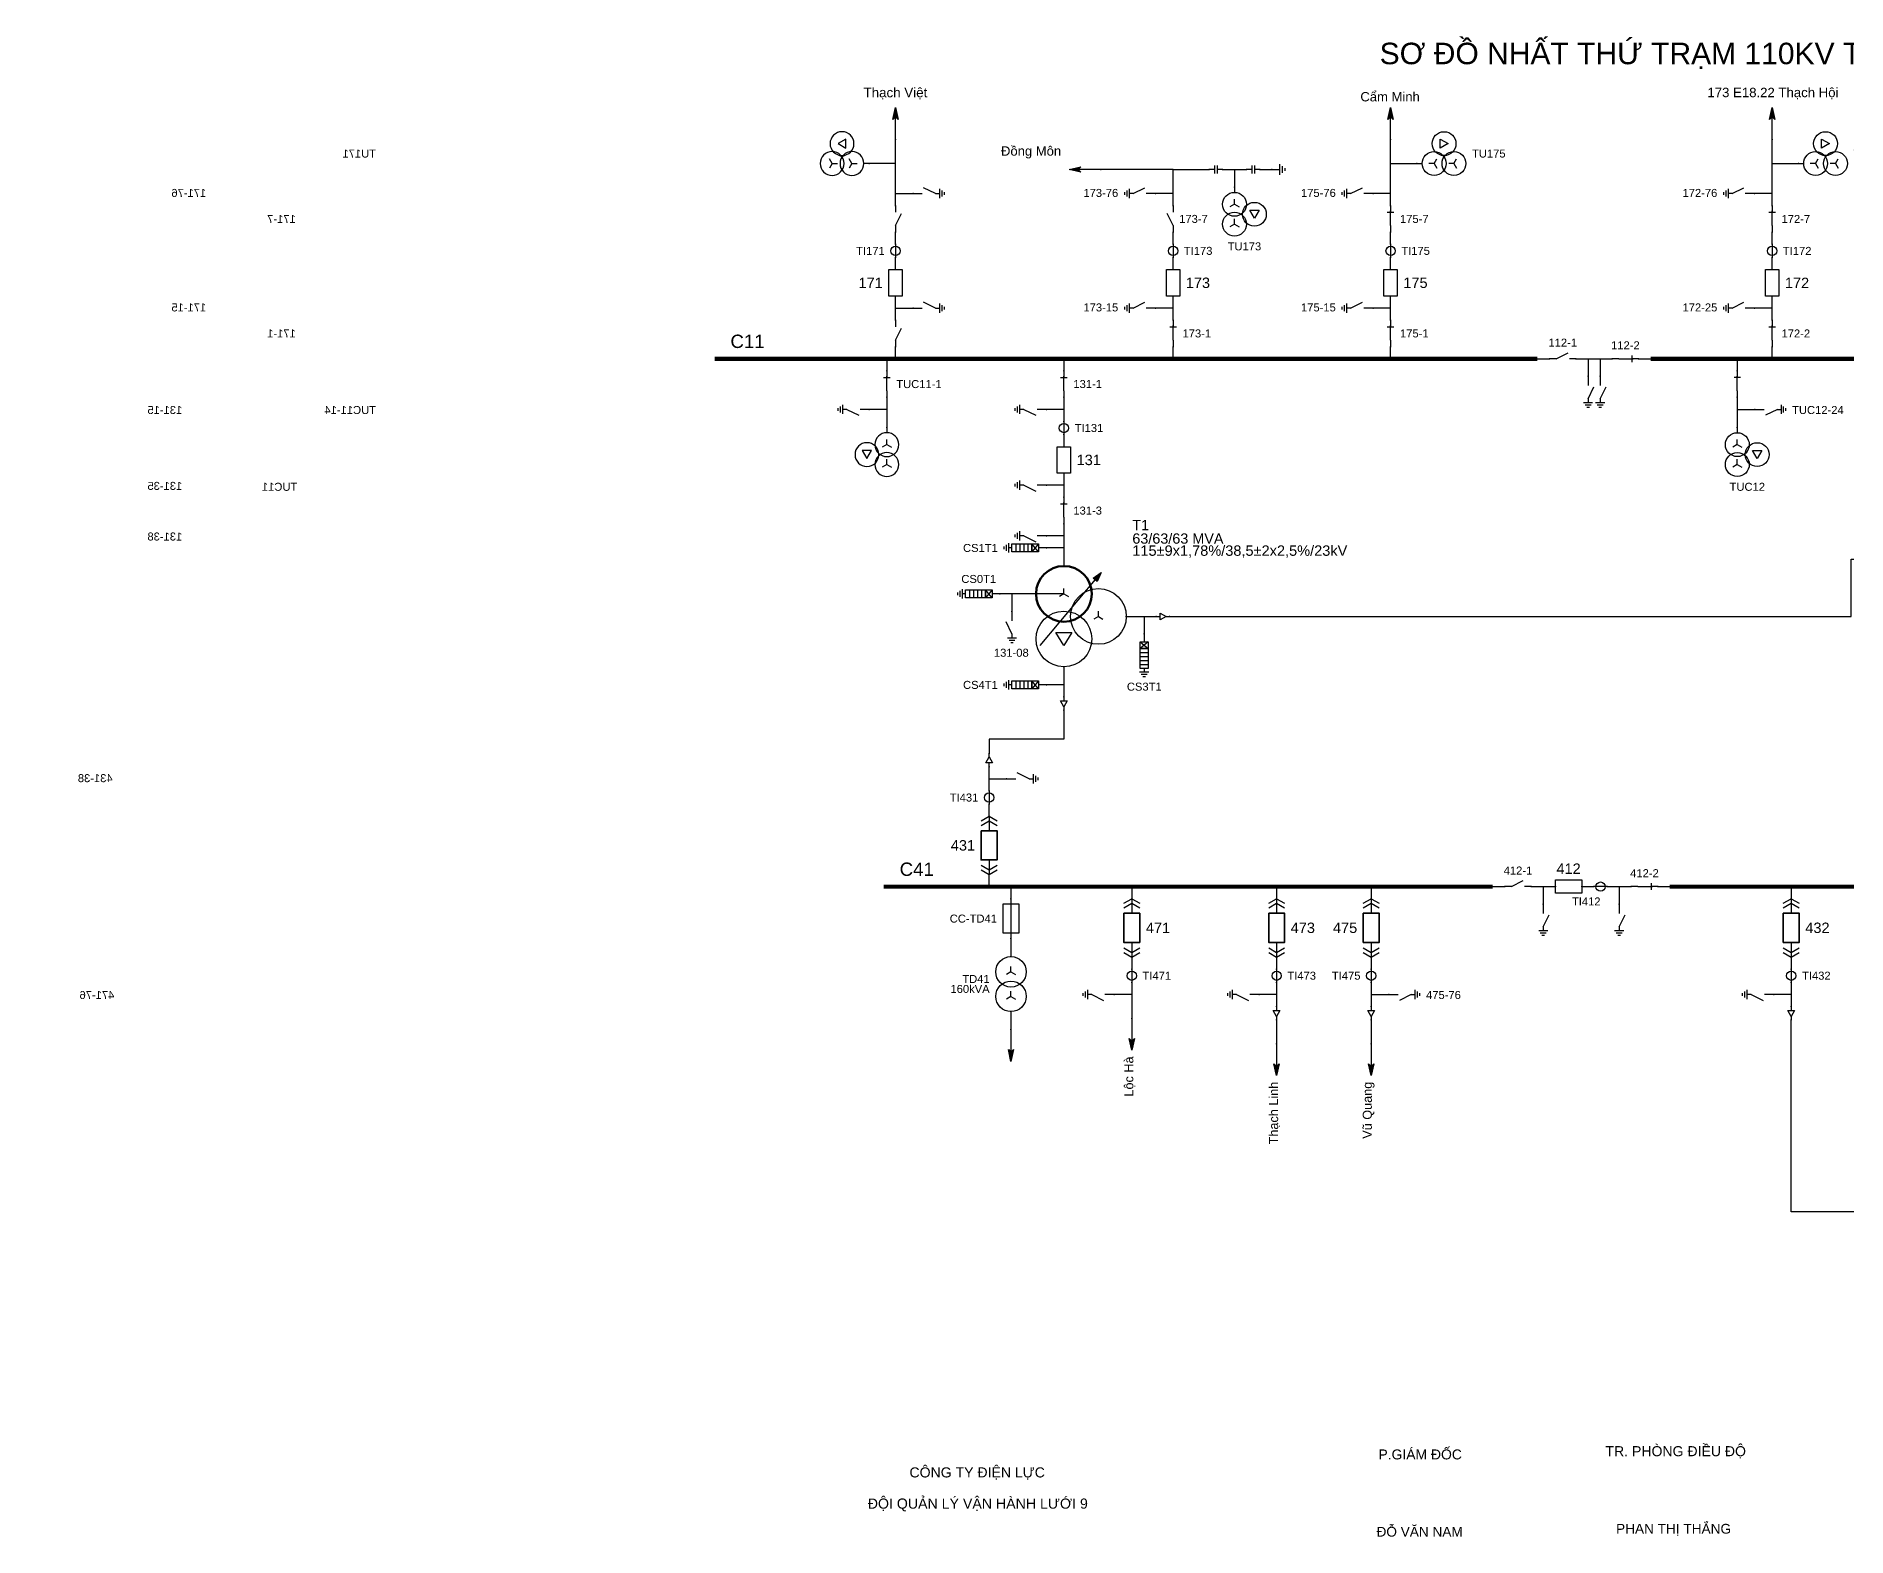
# Model space of a CAD drawing. Header units: millimetres. Extents: x -384 to 411, y 7 to 290.
# Drawn here: x -102.2 to 239.2, y 7.2 to 290 of the extents above; entities that cross this region are included whole.
import ezdxf

# ---------------------------------------------------------------- set-up
doc = ezdxf.new("R2010")
doc.units = ezdxf.units.MM
for name, color, linetype, lineweight in [('BUSBAR_110KV', 1, 'Continuous', 50), ('BUSBAR_22KV', 5, 'Continuous', 50), ('GROUND', 3, 'Continuous', 25), ('HV_110KV', 1, 'Continuous', 25), ('MV_22KV', 5, 'Continuous', 25), ('MV_35KV', 30, 'Continuous', 25), ('SLD_OTHER', 7, 'Continuous', 25)]:
    doc.layers.add(name, color=color, linetype=linetype, lineweight=lineweight)
doc.layers.add('SYM_PORTS', color=8, linetype='Continuous', plot=False)
doc.layers.add('TEXT', color=7, linetype='Continuous')
doc.styles.add('SLD_TEXT', font='arial.ttf')

# ---------------------------------------------------------------- blocks, each defined once
blk = doc.blocks.new('SYM_DISCONNECTOR_OPEN')
at = {"lineweight": 25}
for points in [[(0, -1.25), (-1.125, 1)], [(0, 2.5), (0, 1.25)], [(0, -1.25), (0, -2.5)]]:
    blk.add_lwpolyline(points, dxfattribs=at)
at = {"layer": 'SYM_PORTS'}
for p in [(0, 2.5), (0, -2.5)]:
    blk.add_point(p, dxfattribs=at)
blk.add_attdef('DEVICE_CODE', (1, -0.5), '', height=2)
blk = doc.blocks.new('SYM_EARTHING_SWITCH_OPEN')
at = {"lineweight": 25}
for points in [[(0, -1.25), (-1.125, 1)], [(0, 3), (0, 1.25)], [(-0.875, -2), (0.875, -2)], [(-0.5625, -2.4375), (0.5625, -2.4375)], [(-0.25, -2.875), (0.25, -2.875)], [(0, -1.25), (0, -2)]]:
    blk.add_lwpolyline(points, dxfattribs=at)
at = {"layer": 'SYM_PORTS'}
blk.add_point((0, 3), dxfattribs=at)
blk.add_attdef('DEVICE_CODE', (1.875, 0), '', height=2)
blk = doc.blocks.new('SYM_CIRCUIT_BREAKER')
at = {"lineweight": 25}
blk.add_lwpolyline([(-1.25, 2.5), (1.25, 2.5), (1.25, -2.5), (-1.25, -2.5)], close=True, dxfattribs=at)
at = {"layer": 'SYM_PORTS'}
for p in [(0, 2.5), (0, -2.5)]:
    blk.add_point(p, dxfattribs=at)
blk.add_attdef('DEVICE_CODE', (2.25, -0.5), '', height=2)
at = {"flags": 1}
blk.add_attdef('RATING', (2.25, -3.5), '', height=2, dxfattribs=at)
blk = doc.blocks.new('SYM_CURRENT_TRANSFORMER')
at = {"lineweight": 25}
blk.add_lwpolyline([(0, 1.25), (0, -1.25)], dxfattribs=at)
blk.add_circle((0, 0), 0.875, dxfattribs=at)
at = {"layer": 'SYM_PORTS'}
for p in [(0, 1.25), (0, -1.25)]:
    blk.add_point(p, dxfattribs=at)
blk.add_attdef('DEVICE_CODE', (1.875, -1.75), '', height=2)
at = {"flags": 1}
blk.add_attdef('RATIO', (1.875, -4.75), '', height=2, dxfattribs=at)
blk = doc.blocks.new('SYM_VOLTAGE_TRANSFORMER')
at = {"lineweight": 25}
for points in [[(0, 4.625), (0, 3.625)], [(0, 1.375), (-0.8625, 0.875)], [(0, 1.375), (0, 2.375)], [(0, 1.375), (0.8625, 0.875)], [(0, -2.375), (-0.8625, -2.875)], [(0, -2.375), (0, -1.375)], [(0, -2.375), (0.8625, -2.875)]]:
    blk.add_lwpolyline(points, dxfattribs=at)
blk.add_lwpolyline([(2.875, 0.25), (4.625, 0.25), (3.75, -1.25)], close=True, dxfattribs=at)
for centre in [(0, 1.375), (3.75, -0.5), (0, -2.375)]:
    blk.add_circle(centre, 2.25, dxfattribs=at)
at = {"layer": 'SYM_PORTS'}
blk.add_point((0, 4.625), dxfattribs=at)
blk.add_attdef('DEVICE_CODE', (7, 1.625), '', height=2)
at = {"flags": 1}
blk.add_attdef('RATIO', (7, -1.375), '', height=2, dxfattribs=at)
blk = doc.blocks.new('SYM_LINE_FEEDER_ARROW')
blk.add_hatch(color=7).paths.add_polyline_path([(0, -3), (-0.5, -0.75), (0, -1.25), (0.5, -0.75)])
at = {"lineweight": 25}
blk.add_lwpolyline([(0, 3), (0, -1.25)], dxfattribs=at)
blk.add_lwpolyline([(0, -3), (-0.5, -0.75), (0, -1.25), (0.5, -0.75)], close=True, dxfattribs=at)
at = {"layer": 'SYM_PORTS'}
blk.add_point((0, 3), dxfattribs=at)
blk.add_attdef('LINE_NAME', (1.5, 0), '', height=2)
blk = doc.blocks.new('SYM_DISCONNECTOR_CLOSED')
at = {"lineweight": 25}
for points in [[(-0.625, 1.25), (0.625, 1.25)], [(0, 2.5), (0, 1.25)], [(0, -1.25), (0, 1.5)], [(0, -1.25), (0, -2.5)]]:
    blk.add_lwpolyline(points, dxfattribs=at)
at = {"layer": 'SYM_PORTS'}
for p in [(0, 2.5), (0, -2.5)]:
    blk.add_point(p, dxfattribs=at)
blk.add_attdef('DEVICE_CODE', (1.625, -0.5), '', height=2)
blk = doc.blocks.new('SYM_COUPLING_CAPACITOR')
at = {"lineweight": 25}
for points in [[(-0.75, 0.25), (0.75, 0.25)], [(0, 1.25), (0, 0.25)], [(-0.75, -0.25), (0.75, -0.25)], [(0, -0.25), (0, -1.25)]]:
    blk.add_lwpolyline(points, dxfattribs=at)
at = {"layer": 'SYM_PORTS'}
for p in [(0, 1.25), (0, -1.25)]:
    blk.add_point(p, dxfattribs=at)
blk.add_attdef('DEVICE_CODE', (1.75, -1.75), '', height=2)
blk = doc.blocks.new('SYM_GROUND_SYMBOL')
at = {"lineweight": 25}
for points in [[(0, 1.25), (0, -0.25)], [(-1, -0.25), (1, -0.25)], [(-0.625, -0.75), (0.625, -0.75)], [(-0.25, -1.25), (0.25, -1.25)]]:
    blk.add_lwpolyline(points, dxfattribs=at)
at = {"layer": 'SYM_PORTS'}
blk.add_point((0, 1.25), dxfattribs=at)
blk = doc.blocks.new('SYM_SURGE_ARRESTER')
at = {"lineweight": 25}
for points in [[(0, 4), (0, 2.5)], [(-0.75, 2.5), (0.75, 1.25)], [(0.75, 2.5), (-0.75, 1.25)], [(-0.75, 0.5), (0.75, 0.5)], [(-0.875, -3.125), (0.875, -3.125)], [(-0.75, -0.25), (0.75, -0.25)], [(-0.75, -1), (0.75, -1)], [(-0.75, -1.75), (0.75, -1.75)], [(0, -2.5), (0, -3.125)], [(-0.5625, -3.5625), (0.5625, -3.5625)], [(-0.25, -4), (0.25, -4)]]:
    blk.add_lwpolyline(points, dxfattribs=at)
for points in [[(-0.75, 2.5), (0.75, 2.5), (0.75, 1.25), (-0.75, 1.25)], [(-0.75, 1.25), (0.75, 1.25), (0.75, -2.5), (-0.75, -2.5)]]:
    blk.add_lwpolyline(points, close=True, dxfattribs=at)
at = {"layer": 'SYM_PORTS'}
blk.add_point((0, 4), dxfattribs=at)
blk.add_attdef('DEVICE_CODE', (1.875, 1), '', height=2)
blk = doc.blocks.new('SYM_TRANSFORMER_3W')
blk.add_hatch(color=7).paths.add_polyline_path([(3.75, 8.25), (3.0125, 6.575), (2.2375, 7.225)])
at = {"lineweight": 25}
for points in [[(-7.75, -5.5), (3.0125, 7.35)], [(-3.25, 4.25), (-8.5, 4.25)], [(-3.25, 4.25), (-4.1125, 3.75)], [(-3.25, 4.25), (-3.25, 5.25)], [(-3.25, 4.25), (-2.3875, 3.75)], [(3.25, 0), (2.3875, -0.5)], [(3.25, 0), (3.25, 1)], [(3.25, 0), (4.1125, -0.5)]]:
    blk.add_lwpolyline(points, dxfattribs=at)
for points in [[(3.75, 8.25), (3.0125, 6.575), (2.2375, 7.225)], [(-4.75, -3), (-1.75, -3), (-3.25, -5.5)]]:
    blk.add_lwpolyline(points, close=True, dxfattribs=at)
at = {"lineweight": 50}
blk.add_circle((-3.25, 4.25), 5.25, dxfattribs=at)
at = {"lineweight": 25}
for centre in [(3.25, 0), (-3.25, -4.25)]:
    blk.add_circle(centre, 5.25, dxfattribs=at)
at = {"layer": 'SYM_PORTS'}
for p in [(-3.25, 9.5), (-8.5, 4.25), (8.5, 0), (-3.25, -9.5)]:
    blk.add_point(p, dxfattribs=at)
blk.add_attdef('DEVICE_CODE', (9.5, 6.5), '', height=2)
at = {"flags": 1}
for tag, p in [('POWER', (9.5, 3.5)), ('VOLTAGE_RATIO', (9.5, 0.5))]:
    blk.add_attdef(tag, p, '', height=2, dxfattribs=at)
blk = doc.blocks.new('SYM_CABLE_TERMINATION')
at = {"lineweight": 25}
blk.add_lwpolyline([(-0.625, 0.5), (0.625, 0.5), (0, -0.625)], close=True, dxfattribs=at)
for points in [[(0, 1.25), (0, 0.5)], [(0, -0.625), (0, -1.25)]]:
    blk.add_lwpolyline(points, dxfattribs=at)
at = {"layer": 'SYM_PORTS'}
for p in [(0, 1.25), (0, -1.25)]:
    blk.add_point(p, dxfattribs=at)
blk = doc.blocks.new('SYM_FUSE_DISCONNECTOR')
at = {"lineweight": 25}
blk.add_lwpolyline([(0, 3.75), (0, -3.75)], dxfattribs=at)
blk.add_lwpolyline([(-1.5, 2.75), (1.5, 2.75), (1.5, -2.75), (-1.5, -2.75)], close=True, dxfattribs=at)
at = {"layer": 'SYM_PORTS'}
for p in [(0, 3.75), (0, -3.75)]:
    blk.add_point(p, dxfattribs=at)
blk.add_attdef('DEVICE_CODE', (2.5, 0.75), '', height=2)
at = {"flags": 1}
blk.add_attdef('RATING', (2.5, -2.25), '', height=2, dxfattribs=at)
blk = doc.blocks.new('SYM_TRANSFORMER_2W')
at = {"lineweight": 25}
for points in [[(0, 2.3125), (-0.8625, 1.8125)], [(0, 2.3125), (0, 3.3125)], [(0, 2.3125), (0.8625, 1.8125)], [(0, -2.3125), (-0.8625, -2.8125)], [(0, -2.3125), (0, -1.3125)], [(0, -2.3125), (0.8625, -2.8125)]]:
    blk.add_lwpolyline(points, dxfattribs=at)
for centre in [(0, 2.3125), (0, -2.3125)]:
    blk.add_circle(centre, 2.875, dxfattribs=at)
at = {"layer": 'SYM_PORTS'}
for p in [(0, 5.1875), (0, -5.1875)]:
    blk.add_point(p, dxfattribs=at)
blk.add_attdef('DEVICE_CODE', (3.875, 2.1875), '', height=2)
at = {"flags": 1}
for tag, p in [('POWER', (3.875, -0.8125)), ('VOLTAGE_RATIO', (3.875, -3.8125))]:
    blk.add_attdef(tag, p, '', height=2, dxfattribs=at)
blk = doc.blocks.new('SYM_DRAWOUT_BREAKER')
at = {"lineweight": 25}
for points in [[(-1.5, 4.625), (0, 5.5), (1.5, 4.625)], [(-1.5, 3.75), (0, 4.625), (1.5, 3.75)], [(0, 5.5), (0, 2.75)], [(0, -2.75), (0, -5.5)], [(-1.5, -3.75), (0, -4.625), (1.5, -3.75)], [(-1.5, -4.625), (0, -5.5), (1.5, -4.625)]]:
    blk.add_lwpolyline(points, dxfattribs=at)
at = {"lineweight": 35}
blk.add_lwpolyline([(-1.5, 2.75), (1.5, 2.75), (1.5, -2.75), (-1.5, -2.75)], close=True, dxfattribs=at)
at = {"layer": 'SYM_PORTS'}
for p in [(0, 5.5), (0, -5.5)]:
    blk.add_point(p, dxfattribs=at)
blk.add_attdef('DEVICE_CODE', (2.5, 2.5), '', height=2)
at = {"flags": 1}
blk.add_attdef('RATING', (2.5, -0.5), '', height=2, dxfattribs=at)

msp = doc.modelspace()

# ---------------------------------------------------------------- linework, layer by layer
at = {"layer": 'BUSBAR_110KV', "const_width": 0.792}
for points in [[(25.69, 229.25), (180.85, 229.25)], [(202.2, 229.25), (351.75, 229.25)]]:
    msp.add_lwpolyline(points, dxfattribs=at)
at = {"layer": 'BUSBAR_22KV', "const_width": 0.792}
for points in [[(57.59, 129.75), (172.42, 129.75)], [(205.81, 129.75), (306.2, 129.75)]]:
    msp.add_lwpolyline(points, dxfattribs=at)
at = {"layer": 'GROUND'}
msp.add_lwpolyline([(128.5, 264.91), (130.77, 264.91)], dxfattribs=at)
at = {"layer": 'HV_110KV'}
for points in [[(59.81, 266.04), (59.81, 270.58)], [(153.17, 266.04), (153.17, 270.58)], [(225.1, 266.04), (225.1, 270.58)], [(59.81, 266.04), (54.86, 266.04)], [(59.81, 260.37), (59.81, 266.04)], [(112.15, 264.91), (98.53, 264.91)], [(112.15, 260.37), (112.15, 264.91)], [(112.15, 264.91), (118.96, 264.91)], [(121.46, 264.91), (123.73, 264.91)], [(123.73, 264.91), (123.73, 261.6)], [(123.73, 264.91), (126, 264.91)], [(153.17, 260.37), (153.17, 266.04)], [(153.17, 266.04), (158.12, 266.04)], [(225.1, 260.37), (225.1, 266.04)], [(225.1, 266.04), (230.06, 266.04)], [(59.81, 258.1), (59.81, 260.37)], [(59.81, 260.37), (63.12, 260.37)], [(112.15, 260.37), (108.85, 260.37)], [(112.15, 258.1), (112.15, 260.37)], [(153.17, 260.37), (149.86, 260.37)], [(153.17, 258.1), (153.17, 260.37)], [(225.1, 260.37), (221.8, 260.37)], [(225.1, 258.1), (225.1, 260.37)], [(59.81, 250.83), (59.81, 253.1)], [(112.15, 250.83), (112.15, 253.1)], [(153.17, 250.83), (153.17, 253.1)], [(225.1, 250.83), (225.1, 253.1)], [(59.81, 246.06), (59.81, 248.33)], [(112.15, 246.06), (112.15, 248.33)], [(153.17, 246.06), (153.17, 248.33)], [(225.1, 246.06), (225.1, 248.33)], [(59.81, 238.79), (59.81, 241.06)], [(112.15, 238.79), (112.15, 241.06)], [(153.17, 238.79), (153.17, 241.06)], [(225.1, 238.79), (225.1, 241.06)], [(59.81, 236.52), (59.81, 238.79)], [(59.81, 238.79), (63.12, 238.79)], [(112.15, 238.79), (108.85, 238.79)], [(112.15, 236.52), (112.15, 238.79)], [(153.17, 238.79), (149.86, 238.79)], [(153.17, 236.52), (153.17, 238.79)], [(225.1, 238.79), (221.8, 238.79)], [(225.1, 236.52), (225.1, 238.79)], [(58.18, 229.25), (58.18, 226.98)], [(59.81, 229.25), (59.81, 231.52)], [(91.57, 229.25), (91.57, 226.98)], [(112.15, 229.25), (112.15, 231.52)], [(153.17, 229.25), (153.17, 231.52)], [(180.85, 229.25), (183.12, 229.25)], [(188.12, 229.25), (190.39, 229.25)], [(190.39, 229.25), (190.39, 225.94)], [(190.39, 229.25), (192.66, 229.25)], [(192.66, 229.25), (192.66, 225.94)], [(192.66, 229.25), (194.93, 229.25)], [(199.93, 229.25), (202.2, 229.25)], [(218.54, 229.25), (218.54, 226.98)], [(225.1, 229.25), (225.1, 231.52)], [(58.18, 221.98), (58.18, 219.71)], [(91.57, 221.98), (91.57, 219.71)], [(218.54, 221.98), (218.54, 219.71)], [(58.18, 219.71), (54.88, 219.71)], [(58.18, 219.71), (58.18, 216.3)], [(91.57, 219.71), (88.27, 219.71)], [(91.57, 219.71), (91.57, 217.44)], [(218.54, 219.71), (221.84, 219.71)], [(218.54, 219.71), (218.54, 216.3)], [(91.57, 214.94), (91.57, 212.67)], [(91.57, 205.4), (88.27, 205.4)], [(91.57, 207.67), (91.57, 205.4)], [(91.57, 205.4), (91.57, 203.13)], [(91.57, 198.13), (91.57, 195.86)], [(91.57, 195.86), (88.27, 195.86)], [(91.57, 195.86), (91.57, 193.59)], [(91.57, 193.59), (88.27, 193.59)], [(91.57, 193.59), (91.57, 190.18)], [(81.78, 184.93), (79.51, 184.93)], [(86.32, 184.93), (81.78, 184.93)], [(81.78, 184.93), (81.78, 181.63)]]:
    msp.add_lwpolyline(points, dxfattribs=at)
at = {"layer": 'MV_22KV'}
for points in [[(91.57, 171.18), (91.57, 167.78)], [(91.57, 167.78), (88.27, 167.78)], [(91.57, 167.78), (91.57, 165.51)], [(91.57, 163.01), (91.57, 160.31), (91.57, 157.53), (77.46, 157.53), (77.46, 154.83)], [(261.65, 163.01), (261.65, 160.31), (261.65, 135.95), (309, 135.95), (309, 68.45), (228.71, 68.45), (228.71, 101.97), (228.71, 104.67)], [(77.46, 150.06), (77.46, 152.33)], [(77.46, 147.79), (77.46, 150.06)], [(77.46, 150.06), (80.76, 150.06)], [(77.46, 143.02), (77.46, 145.29)], [(77.46, 129.75), (77.46, 132.02)], [(81.59, 129.75), (81.59, 127.48)], [(104.36, 129.75), (104.36, 127.48)], [(131.68, 129.75), (131.68, 127.48)], [(149.52, 129.75), (149.52, 127.48)], [(172.42, 129.75), (174.69, 129.75)], [(179.69, 129.75), (181.96, 129.75)], [(181.96, 129.75), (181.96, 126.44)], [(181.96, 129.75), (184.23, 129.75)], [(189.23, 129.75), (191.5, 129.75)], [(194, 129.75), (196.27, 129.75)], [(196.27, 129.75), (196.27, 126.44)], [(196.27, 129.75), (198.54, 129.75)], [(203.54, 129.75), (205.81, 129.75)], [(228.71, 129.75), (228.71, 127.48)], [(81.59, 119.98), (81.59, 116.57)], [(104.36, 116.48), (104.36, 114.21)], [(131.68, 116.48), (131.68, 114.21)], [(149.52, 116.48), (149.52, 114.21)], [(228.71, 116.48), (228.71, 114.21)], [(104.36, 109.44), (101.06, 109.44)], [(104.36, 111.71), (104.36, 109.44)], [(104.36, 109.44), (104.36, 104.9)], [(131.68, 109.44), (128.37, 109.44)], [(131.68, 111.71), (131.68, 109.44)], [(131.68, 109.44), (131.68, 107.17)], [(149.52, 111.71), (149.52, 109.44)], [(149.52, 109.44), (152.82, 109.44)], [(149.52, 109.44), (149.52, 107.17)], [(228.71, 109.44), (225.4, 109.44)], [(228.71, 111.71), (228.71, 109.44)], [(228.71, 109.44), (228.71, 107.17)], [(131.68, 104.67), (131.68, 100.13)], [(149.52, 104.67), (149.52, 100.13)]]:
    msp.add_lwpolyline(points, dxfattribs=at)
at = {"layer": 'MV_35KV'}
msp.add_lwpolyline([(111.49, 180.68), (114.19, 180.68), (240, 180.68), (240, 191.45), (260.65, 191.45, -1), (262.65, 191.45), (273, 191.45), (273, 225.95), (357, 225.95), (357, 227.45), (387.76, 227.45), (387.76, 203.99), (385.06, 203.99)], format="xyb", dxfattribs=at)
for points in [[(103.32, 180.68), (106.72, 180.68)], [(106.72, 180.68), (106.72, 177.38)], [(106.72, 180.68), (108.99, 180.68)]]:
    msp.add_lwpolyline(points, dxfattribs=at)
at = {"layer": 'SLD_OTHER'}
msp.add_lwpolyline([(81.59, 106.2), (81.59, 102.79)], dxfattribs=at)

# ---------------------------------------------------------------- block references
at = {"layer": 'GROUND'}
for name, p, rotation in [('SYM_COUPLING_CAPACITOR', (127.25, 264.91), 270), ('SYM_GROUND_SYMBOL', (132.02, 264.91), 90)]:
    msp.add_blockref(name, p, dxfattribs=dict(at, rotation=rotation))
at = {"layer": 'HV_110KV'}
for name, p, rotation in [('SYM_LINE_FEEDER_ARROW', (59.81, 273.58), 180), ('SYM_LINE_FEEDER_ARROW', (153.17, 273.58), 180), ('SYM_LINE_FEEDER_ARROW', (225.1, 273.58), 180), ('SYM_LINE_FEEDER_ARROW', (95.53, 264.91), 270), ('SYM_COUPLING_CAPACITOR', (120.21, 264.91), 270)]:
    msp.add_blockref(name, p, dxfattribs=dict(at, rotation=rotation))
ref = msp.add_blockref('SYM_VOLTAGE_TRANSFORMER', (50.23, 266.04), dxfattribs=dict(at, xscale=-1, rotation=270))
ref.add_attrib('DEVICE_CODE', 'TU171', (38.13, 267.17), dxfattribs={"layer": 'TEXT', "extrusion": (0, 0, -1), "height": 1.509, "style": 'SLD_TEXT'})
ref = msp.add_blockref('SYM_VOLTAGE_TRANSFORMER', (162.74, 266.04), dxfattribs=dict(at, rotation=90))
ref.add_attrib('DEVICE_CODE', 'TU175', (168.52, 267.17), dxfattribs={"layer": 'TEXT', "height": 1.509, "style": 'SLD_TEXT'})
ref = msp.add_blockref('SYM_VOLTAGE_TRANSFORMER', (234.68, 266.04), dxfattribs=dict(at, rotation=90))
ref.add_attrib('DEVICE_CODE', 'TU172', (240.46, 267.17), dxfattribs={"layer": 'TEXT', "height": 1.509, "style": 'SLD_TEXT'})
ref = msp.add_blockref('SYM_EARTHING_SWITCH_OPEN', (66.12, 260.37), dxfattribs=dict(at, xscale=-1, rotation=90))
ref.add_attrib('DEVICE_CODE', '171-76', (70.15, 259.75), dxfattribs={"layer": 'TEXT', "extrusion": (0, 0, -1), "height": 1.509, "style": 'SLD_TEXT'})
ref = msp.add_blockref('SYM_EARTHING_SWITCH_OPEN', (105.85, 260.37), dxfattribs=dict(at, rotation=270))
ref.add_attrib('DEVICE_CODE', '173-76', (95.25, 259.75), dxfattribs={"layer": 'TEXT', "height": 1.509, "style": 'SLD_TEXT'})
ref = msp.add_blockref('SYM_VOLTAGE_TRANSFORMER', (123.73, 256.98), dxfattribs=at)
ref.add_attrib('DEVICE_CODE', 'TU173', (122.44, 249.68), dxfattribs={"layer": 'TEXT', "height": 1.509, "style": 'SLD_TEXT'})
ref = msp.add_blockref('SYM_EARTHING_SWITCH_OPEN', (146.86, 260.37), dxfattribs=dict(at, rotation=270))
ref.add_attrib('DEVICE_CODE', '175-76', (136.27, 259.75), dxfattribs={"layer": 'TEXT', "height": 1.509, "style": 'SLD_TEXT'})
ref = msp.add_blockref('SYM_EARTHING_SWITCH_OPEN', (218.8, 260.37), dxfattribs=dict(at, rotation=270))
ref.add_attrib('DEVICE_CODE', '172-76', (208.21, 259.75), dxfattribs={"layer": 'TEXT', "height": 1.509, "style": 'SLD_TEXT'})
ref = msp.add_blockref('SYM_DISCONNECTOR_OPEN', (59.81, 255.6), dxfattribs=dict(at, xscale=-1))
ref.add_attrib('DEVICE_CODE', '171-7', (53.27, 254.84), dxfattribs={"layer": 'TEXT', "extrusion": (0, 0, -1), "height": 1.509, "style": 'SLD_TEXT'})
ref = msp.add_blockref('SYM_DISCONNECTOR_OPEN', (112.15, 255.6), dxfattribs=at)
ref.add_attrib('DEVICE_CODE', '173-7', (113.3, 254.85), dxfattribs={"layer": 'TEXT', "height": 1.509, "style": 'SLD_TEXT'})
ref = msp.add_blockref('SYM_DISCONNECTOR_CLOSED', (153.17, 255.6), dxfattribs=at)
ref.add_attrib('DEVICE_CODE', '175-7', (154.94, 254.85), dxfattribs={"layer": 'TEXT', "height": 1.509, "style": 'SLD_TEXT'})
ref = msp.add_blockref('SYM_DISCONNECTOR_CLOSED', (225.1, 255.6), dxfattribs=at)
ref.add_attrib('DEVICE_CODE', '172-7', (226.88, 254.84), dxfattribs={"layer": 'TEXT', "height": 1.509, "style": 'SLD_TEXT'})
ref = msp.add_blockref('SYM_CURRENT_TRANSFORMER', (59.81, 249.58), dxfattribs=at)
ref.add_attrib('DEVICE_CODE', 'TI171', (52.39, 248.82), dxfattribs={"layer": 'TEXT', "height": 1.509, "style": 'SLD_TEXT'})
ref = msp.add_blockref('SYM_CURRENT_TRANSFORMER', (112.15, 249.58), dxfattribs=at)
ref.add_attrib('DEVICE_CODE', 'TI173', (114.18, 248.83), dxfattribs={"layer": 'TEXT', "height": 1.509, "style": 'SLD_TEXT'})
ref = msp.add_blockref('SYM_CURRENT_TRANSFORMER', (153.17, 249.58), dxfattribs=at)
ref.add_attrib('DEVICE_CODE', 'TI175', (155.19, 248.83), dxfattribs={"layer": 'TEXT', "height": 1.509, "style": 'SLD_TEXT'})
ref = msp.add_blockref('SYM_CURRENT_TRANSFORMER', (225.1, 249.58), dxfattribs=at)
ref.add_attrib('DEVICE_CODE', 'TI172', (227.13, 248.82), dxfattribs={"layer": 'TEXT', "height": 1.509, "style": 'SLD_TEXT'})
ref = msp.add_blockref('SYM_CIRCUIT_BREAKER', (59.81, 243.56), dxfattribs=at)
ref.add_attrib('DEVICE_CODE', '171', (52.84, 242.57), dxfattribs={"layer": 'TEXT', "height": 1.962, "style": 'SLD_TEXT'})
ref = msp.add_blockref('SYM_CIRCUIT_BREAKER', (112.15, 243.56), dxfattribs=at)
ref.add_attrib('DEVICE_CODE', '173', (114.55, 242.59), dxfattribs={"layer": 'TEXT', "height": 1.963, "style": 'SLD_TEXT'})
ref = msp.add_blockref('SYM_CIRCUIT_BREAKER', (153.17, 243.56), dxfattribs=at)
ref.add_attrib('DEVICE_CODE', '175', (155.57, 242.59), dxfattribs={"layer": 'TEXT', "height": 1.963, "style": 'SLD_TEXT'})
ref = msp.add_blockref('SYM_CIRCUIT_BREAKER', (225.1, 243.56), dxfattribs=at)
ref.add_attrib('DEVICE_CODE', '172', (227.51, 242.57), dxfattribs={"layer": 'TEXT', "height": 1.962, "style": 'SLD_TEXT'})
ref = msp.add_blockref('SYM_EARTHING_SWITCH_OPEN', (66.12, 238.79), dxfattribs=dict(at, xscale=-1, rotation=90))
ref.add_attrib('DEVICE_CODE', '171-15', (70.15, 238.17), dxfattribs={"layer": 'TEXT', "extrusion": (0, 0, -1), "height": 1.509, "style": 'SLD_TEXT'})
ref = msp.add_blockref('SYM_EARTHING_SWITCH_OPEN', (105.85, 238.79), dxfattribs=dict(at, rotation=270))
ref.add_attrib('DEVICE_CODE', '173-15', (95.25, 238.17), dxfattribs={"layer": 'TEXT', "height": 1.509, "style": 'SLD_TEXT'})
ref = msp.add_blockref('SYM_EARTHING_SWITCH_OPEN', (146.86, 238.79), dxfattribs=dict(at, rotation=270))
ref.add_attrib('DEVICE_CODE', '175-15', (136.27, 238.17), dxfattribs={"layer": 'TEXT', "height": 1.509, "style": 'SLD_TEXT'})
ref = msp.add_blockref('SYM_EARTHING_SWITCH_OPEN', (218.8, 238.79), dxfattribs=dict(at, rotation=270))
ref.add_attrib('DEVICE_CODE', '172-25', (208.21, 238.17), dxfattribs={"layer": 'TEXT', "height": 1.509, "style": 'SLD_TEXT'})
ref = msp.add_blockref('SYM_DISCONNECTOR_OPEN', (59.81, 234.02), dxfattribs=dict(at, xscale=-1))
ref.add_attrib('DEVICE_CODE', '171-1', (53.27, 233.26), dxfattribs={"layer": 'TEXT', "extrusion": (0, 0, -1), "height": 1.509, "style": 'SLD_TEXT'})
ref = msp.add_blockref('SYM_DISCONNECTOR_CLOSED', (112.15, 234.02), dxfattribs=at)
ref.add_attrib('DEVICE_CODE', '173-1', (113.93, 233.27), dxfattribs={"layer": 'TEXT', "height": 1.509, "style": 'SLD_TEXT'})
ref = msp.add_blockref('SYM_DISCONNECTOR_CLOSED', (153.17, 234.02), dxfattribs=at)
ref.add_attrib('DEVICE_CODE', '175-1', (154.94, 233.27), dxfattribs={"layer": 'TEXT', "height": 1.509, "style": 'SLD_TEXT'})
ref = msp.add_blockref('SYM_DISCONNECTOR_CLOSED', (225.1, 234.02), dxfattribs=at)
ref.add_attrib('DEVICE_CODE', '172-2', (226.88, 233.26), dxfattribs={"layer": 'TEXT', "height": 1.509, "style": 'SLD_TEXT'})
ref = msp.add_blockref('SYM_DISCONNECTOR_OPEN', (185.62, 229.25), dxfattribs=dict(at, rotation=270))
ref.add_attrib('DEVICE_CODE', '112-1', (182.93, 231.53), dxfattribs={"layer": 'TEXT', "height": 1.509, "style": 'SLD_TEXT'})
ref = msp.add_blockref('SYM_DISCONNECTOR_CLOSED', (197.43, 229.25), dxfattribs=dict(at, rotation=270))
ref.add_attrib('DEVICE_CODE', '112-2', (194.74, 231.03), dxfattribs={"layer": 'TEXT', "height": 1.509, "style": 'SLD_TEXT'})
ref = msp.add_blockref('SYM_DISCONNECTOR_CLOSED', (218.54, 224.48), dxfattribs=dict(at, xscale=-1))
ref.add_attrib('DEVICE_CODE', 'TUC12-2', (208.21, 223.72), dxfattribs={"layer": 'TEXT', "extrusion": (0, 0, -1), "height": 1.509, "style": 'SLD_TEXT'})
ref = msp.add_blockref('SYM_EARTHING_SWITCH_OPEN', (192.66, 222.94), dxfattribs=dict(at, xscale=-1))
ref.add_attrib('DEVICE_CODE', '112-25', (196.07, 217.4), dxfattribs={"layer": 'TEXT', "extrusion": (0, 0, -1), "height": 1.509, "style": 'SLD_TEXT'})
ref = msp.add_blockref('SYM_EARTHING_SWITCH_OPEN', (190.39, 222.94), dxfattribs=dict(at, xscale=-1))
ref.add_attrib('DEVICE_CODE', '112-15', (187.24, 217.4), dxfattribs={"layer": 'TEXT', "extrusion": (0, 0, -1), "height": 1.509, "style": 'SLD_TEXT'})
ref = msp.add_blockref('SYM_DISCONNECTOR_CLOSED', (58.18, 224.48), dxfattribs=at)
ref.add_attrib('DEVICE_CODE', 'TUC11-1', (59.96, 223.72), dxfattribs={"layer": 'TEXT', "height": 1.509, "style": 'SLD_TEXT'})
ref = msp.add_blockref('SYM_DISCONNECTOR_CLOSED', (91.57, 224.48), dxfattribs=at)
ref.add_attrib('DEVICE_CODE', '131-1', (93.35, 223.73), dxfattribs={"layer": 'TEXT', "height": 1.509, "style": 'SLD_TEXT'})
ref = msp.add_blockref('SYM_EARTHING_SWITCH_OPEN', (255.35, 219.71), dxfattribs=dict(at, xscale=-1, rotation=270))
ref.add_attrib('DEVICE_CODE', '132-25', (244.76, 218.84), dxfattribs={"layer": 'TEXT', "extrusion": (0, 0, -1), "height": 1.509, "style": 'SLD_TEXT'})
ref = msp.add_blockref('SYM_EARTHING_SWITCH_OPEN', (85.27, 219.71), dxfattribs=dict(at, xscale=-1, rotation=270))
ref.add_attrib('DEVICE_CODE', '131-15', (74.67, 218.84), dxfattribs={"layer": 'TEXT', "extrusion": (0, 0, -1), "height": 1.509, "style": 'SLD_TEXT'})
ref = msp.add_blockref('SYM_EARTHING_SWITCH_OPEN', (51.88, 219.71), dxfattribs=dict(at, xscale=-1, rotation=270))
ref.add_attrib('DEVICE_CODE', 'TUC11-14', (38.13, 218.83), dxfattribs={"layer": 'TEXT', "extrusion": (0, 0, -1), "height": 1.509, "style": 'SLD_TEXT'})
ref = msp.add_blockref('SYM_EARTHING_SWITCH_OPEN', (224.84, 219.71), dxfattribs=dict(at, rotation=90))
ref.add_attrib('DEVICE_CODE', 'TUC12-24', (228.87, 218.83), dxfattribs={"layer": 'TEXT', "height": 1.509, "style": 'SLD_TEXT'})
ref = msp.add_blockref('SYM_VOLTAGE_TRANSFORMER', (58.18, 211.68), dxfattribs=dict(at, xscale=-1))
ref.add_attrib('DEVICE_CODE', 'TUC11', (52.97, 204.36), dxfattribs={"layer": 'TEXT', "extrusion": (0, 0, -1), "height": 1.509, "style": 'SLD_TEXT'})
ref = msp.add_blockref('SYM_CURRENT_TRANSFORMER', (91.57, 216.19), dxfattribs=at)
ref.add_attrib('DEVICE_CODE', 'TI131', (93.6, 215.44), dxfattribs={"layer": 'TEXT', "height": 1.509, "style": 'SLD_TEXT'})
ref = msp.add_blockref('SYM_VOLTAGE_TRANSFORMER', (218.54, 211.68), dxfattribs=at)
ref.add_attrib('DEVICE_CODE', 'TUC12', (217.08, 204.36), dxfattribs={"layer": 'TEXT', "height": 1.509, "style": 'SLD_TEXT'})
ref = msp.add_blockref('SYM_CIRCUIT_BREAKER', (91.57, 210.17), dxfattribs=at)
ref.add_attrib('DEVICE_CODE', '131', (93.97, 209.2), dxfattribs={"layer": 'TEXT', "height": 1.963, "style": 'SLD_TEXT'})
ref = msp.add_blockref('SYM_EARTHING_SWITCH_OPEN', (255.35, 205.4), dxfattribs=dict(at, xscale=-1, rotation=270))
ref.add_attrib('DEVICE_CODE', '132-35', (244.76, 204.53), dxfattribs={"layer": 'TEXT', "extrusion": (0, 0, -1), "height": 1.509, "style": 'SLD_TEXT'})
ref = msp.add_blockref('SYM_EARTHING_SWITCH_OPEN', (85.27, 205.4), dxfattribs=dict(at, xscale=-1, rotation=270))
ref.add_attrib('DEVICE_CODE', '131-35', (74.67, 204.53), dxfattribs={"layer": 'TEXT', "extrusion": (0, 0, -1), "height": 1.509, "style": 'SLD_TEXT'})
ref = msp.add_blockref('SYM_DISCONNECTOR_CLOSED', (91.57, 200.63), dxfattribs=at)
ref.add_attrib('DEVICE_CODE', '131-3', (93.35, 199.88), dxfattribs={"layer": 'TEXT', "height": 1.509, "style": 'SLD_TEXT'})
ref = msp.add_blockref('SYM_TRANSFORMER_3W', (94.82, 180.68), dxfattribs=at)
ref.add_attrib('DEVICE_CODE', 'T1', (104.47, 196.93), dxfattribs={"layer": 'TEXT', "height": 1.934, "style": 'SLD_TEXT'})
ref = msp.add_blockref('SYM_EARTHING_SWITCH_OPEN', (255.35, 195.86), dxfattribs=dict(at, xscale=-1, rotation=270))
ref.add_attrib('DEVICE_CODE', '132-38', (244.76, 194.99), dxfattribs={"layer": 'TEXT', "extrusion": (0, 0, -1), "height": 1.509, "style": 'SLD_TEXT'})
ref = msp.add_blockref('SYM_EARTHING_SWITCH_OPEN', (85.27, 195.86), dxfattribs=dict(at, xscale=-1, rotation=270))
ref.add_attrib('DEVICE_CODE', '131-38', (74.67, 194.99), dxfattribs={"layer": 'TEXT', "extrusion": (0, 0, -1), "height": 1.509, "style": 'SLD_TEXT'})
ref = msp.add_blockref('SYM_SURGE_ARRESTER', (84.27, 193.59), dxfattribs=dict(at, rotation=270))
ref.add_attrib('DEVICE_CODE', 'CS1T1', (72.55, 192.83), dxfattribs={"layer": 'TEXT', "height": 1.509, "style": 'SLD_TEXT'})
ref = msp.add_blockref('SYM_SURGE_ARRESTER', (75.51, 184.93), dxfattribs=dict(at, rotation=270))
ref.add_attrib('DEVICE_CODE', 'CS0T1', (72.23, 186.99), dxfattribs={"layer": 'TEXT', "height": 1.509, "style": 'SLD_TEXT'})
ref = msp.add_blockref('SYM_EARTHING_SWITCH_OPEN', (81.78, 178.63), dxfattribs=at)
ref.add_attrib('DEVICE_CODE', '131-08', (78.37, 173.08), dxfattribs={"layer": 'TEXT', "height": 1.509, "style": 'SLD_TEXT'})
at = {"layer": 'MV_22KV'}
ref = msp.add_blockref('SYM_SURGE_ARRESTER', (84.27, 167.78), dxfattribs=dict(at, rotation=270))
ref.add_attrib('DEVICE_CODE', 'CS4T1', (72.55, 167.02), dxfattribs={"layer": 'TEXT', "height": 1.509, "style": 'SLD_TEXT'})
for name, p in [('SYM_CABLE_TERMINATION', (91.57, 164.26)), ('SYM_CABLE_TERMINATION', (131.68, 105.92)), ('SYM_CABLE_TERMINATION', (149.52, 105.92)), ('SYM_CABLE_TERMINATION', (228.71, 105.92)), ('SYM_LINE_FEEDER_ARROW', (104.36, 101.9)), ('SYM_LINE_FEEDER_ARROW', (131.68, 97.13)), ('SYM_LINE_FEEDER_ARROW', (149.52, 97.13))]:
    msp.add_blockref(name, p, dxfattribs=at)
at = {"layer": 'MV_22KV', "rotation": 180}
msp.add_blockref('SYM_CABLE_TERMINATION', (77.46, 153.58), dxfattribs=at)
at = {"layer": 'MV_22KV'}
ref = msp.add_blockref('SYM_EARTHING_SWITCH_OPEN', (83.76, 150.06), dxfattribs=dict(at, xscale=-1, rotation=90))
ref.add_attrib('DEVICE_CODE', '431-38', (87.79, 149.44), dxfattribs={"layer": 'TEXT', "extrusion": (0, 0, -1), "height": 1.509, "style": 'SLD_TEXT'})
ref = msp.add_blockref('SYM_CURRENT_TRANSFORMER', (77.46, 146.54), dxfattribs=at)
ref.add_attrib('DEVICE_CODE', 'TI431', (70.04, 145.79), dxfattribs={"layer": 'TEXT', "height": 1.509, "style": 'SLD_TEXT'})
ref = msp.add_blockref('SYM_DRAWOUT_BREAKER', (77.46, 137.52), dxfattribs=at)
ref.add_attrib('DEVICE_CODE', '431', (70.24, 136.55), dxfattribs={"layer": 'TEXT', "height": 1.963, "style": 'SLD_TEXT'})
ref = msp.add_blockref('SYM_DISCONNECTOR_OPEN', (177.19, 129.75), dxfattribs=dict(at, rotation=270))
ref.add_attrib('DEVICE_CODE', '412-1', (174.49, 132.03), dxfattribs={"layer": 'TEXT', "height": 1.509, "style": 'SLD_TEXT'})
ref = msp.add_blockref('SYM_CIRCUIT_BREAKER', (186.73, 129.75), dxfattribs=dict(at, rotation=270))
ref.add_attrib('DEVICE_CODE', '412', (184.44, 132.15), dxfattribs={"layer": 'TEXT', "height": 1.962, "style": 'SLD_TEXT'})
ref = msp.add_blockref('SYM_CURRENT_TRANSFORMER', (192.75, 129.75), dxfattribs=dict(at, rotation=270))
ref.add_attrib('DEVICE_CODE', 'TI412', (187.36, 126.2), dxfattribs={"layer": 'TEXT', "height": 1.509, "style": 'SLD_TEXT'})
ref = msp.add_blockref('SYM_DISCONNECTOR_CLOSED', (201.04, 129.75), dxfattribs=dict(at, rotation=270))
ref.add_attrib('DEVICE_CODE', '412-2', (198.34, 131.53), dxfattribs={"layer": 'TEXT', "height": 1.509, "style": 'SLD_TEXT'})
ref = msp.add_blockref('SYM_EARTHING_SWITCH_OPEN', (196.27, 123.44), dxfattribs=dict(at, xscale=-1))
ref.add_attrib('DEVICE_CODE', '412-25', (193.11, 117.9), dxfattribs={"layer": 'TEXT', "extrusion": (0, 0, -1), "height": 1.509, "style": 'SLD_TEXT'})
ref = msp.add_blockref('SYM_EARTHING_SWITCH_OPEN', (181.96, 123.44), dxfattribs=dict(at, xscale=-1))
ref.add_attrib('DEVICE_CODE', '412-15', (178.8, 117.9), dxfattribs={"layer": 'TEXT', "extrusion": (0, 0, -1), "height": 1.509, "style": 'SLD_TEXT'})
ref = msp.add_blockref('SYM_FUSE_DISCONNECTOR', (81.59, 123.73), dxfattribs=at)
ref.add_attrib('DEVICE_CODE', 'CC-TD41', (70.04, 122.97), dxfattribs={"layer": 'TEXT', "height": 1.509, "style": 'SLD_TEXT'})
ref = msp.add_blockref('SYM_DRAWOUT_BREAKER', (104.36, 121.98), dxfattribs=at)
ref.add_attrib('DEVICE_CODE', '471', (107.02, 120.99), dxfattribs={"layer": 'TEXT', "height": 1.962, "style": 'SLD_TEXT'})
ref = msp.add_blockref('SYM_DRAWOUT_BREAKER', (131.68, 121.98), dxfattribs=at)
ref.add_attrib('DEVICE_CODE', '473', (134.33, 121.01), dxfattribs={"layer": 'TEXT', "height": 1.963, "style": 'SLD_TEXT'})
ref = msp.add_blockref('SYM_DRAWOUT_BREAKER', (149.52, 121.98), dxfattribs=at)
ref.add_attrib('DEVICE_CODE', '475', (142.3, 121.01), dxfattribs={"layer": 'TEXT', "height": 1.966, "style": 'SLD_TEXT'})
ref = msp.add_blockref('SYM_DRAWOUT_BREAKER', (228.71, 121.98), dxfattribs=at)
ref.add_attrib('DEVICE_CODE', '432', (231.36, 121.01), dxfattribs={"layer": 'TEXT', "height": 1.963, "style": 'SLD_TEXT'})
ref = msp.add_blockref('SYM_TRANSFORMER_2W', (81.59, 111.38), dxfattribs=at)
ref.add_attrib('DEVICE_CODE', 'TD41', (72.41, 111.59), dxfattribs={"layer": 'TEXT', "height": 1.509, "style": 'SLD_TEXT'})
ref = msp.add_blockref('SYM_CURRENT_TRANSFORMER', (104.36, 112.96), dxfattribs=at)
ref.add_attrib('DEVICE_CODE', 'TI471', (106.39, 112.2), dxfattribs={"layer": 'TEXT', "height": 1.509, "style": 'SLD_TEXT'})
ref = msp.add_blockref('SYM_CURRENT_TRANSFORMER', (131.68, 112.96), dxfattribs=at)
ref.add_attrib('DEVICE_CODE', 'TI473', (133.71, 112.21), dxfattribs={"layer": 'TEXT', "height": 1.509, "style": 'SLD_TEXT'})
ref = msp.add_blockref('SYM_CURRENT_TRANSFORMER', (149.52, 112.96), dxfattribs=at)
ref.add_attrib('DEVICE_CODE', 'TI475', (142.1, 112.21), dxfattribs={"layer": 'TEXT', "height": 1.509, "style": 'SLD_TEXT'})
ref = msp.add_blockref('SYM_CURRENT_TRANSFORMER', (228.71, 112.96), dxfattribs=at)
ref.add_attrib('DEVICE_CODE', 'TI432', (230.74, 112.21), dxfattribs={"layer": 'TEXT', "height": 1.509, "style": 'SLD_TEXT'})
ref = msp.add_blockref('SYM_EARTHING_SWITCH_OPEN', (222.4, 109.44), dxfattribs=dict(at, xscale=-1, rotation=270))
ref.add_attrib('DEVICE_CODE', '432-38', (211.81, 108.57), dxfattribs={"layer": 'TEXT', "extrusion": (0, 0, -1), "height": 1.509, "style": 'SLD_TEXT'})
ref = msp.add_blockref('SYM_EARTHING_SWITCH_OPEN', (125.37, 109.44), dxfattribs=dict(at, xscale=-1, rotation=270))
ref.add_attrib('DEVICE_CODE', '473-76', (114.78, 108.57), dxfattribs={"layer": 'TEXT', "extrusion": (0, 0, -1), "height": 1.509, "style": 'SLD_TEXT'})
ref = msp.add_blockref('SYM_EARTHING_SWITCH_OPEN', (98.06, 109.44), dxfattribs=dict(at, xscale=-1, rotation=270))
ref.add_attrib('DEVICE_CODE', '471-76', (87.47, 108.57), dxfattribs={"layer": 'TEXT', "extrusion": (0, 0, -1), "height": 1.509, "style": 'SLD_TEXT'})
ref = msp.add_blockref('SYM_EARTHING_SWITCH_OPEN', (155.82, 109.44), dxfattribs=dict(at, rotation=90))
ref.add_attrib('DEVICE_CODE', '475-76', (159.85, 108.57), dxfattribs={"layer": 'TEXT', "height": 1.509, "style": 'SLD_TEXT'})
ref = msp.add_blockref('SYM_EARTHING_SWITCH_OPEN', (249.72, 100.9), dxfattribs=dict(at, xscale=-1, rotation=270))
ref.add_attrib('DEVICE_CODE', '472-76', (239.13, 100.03), dxfattribs={"layer": 'TEXT', "extrusion": (0, 0, -1), "height": 1.509, "style": 'SLD_TEXT'})
at = {"layer": 'MV_35KV', "rotation": 90}
msp.add_blockref('SYM_CABLE_TERMINATION', (110.24, 180.68), dxfattribs=at)
at = {"layer": 'MV_35KV'}
ref = msp.add_blockref('SYM_SURGE_ARRESTER', (106.72, 173.38), dxfattribs=at)
ref.add_attrib('DEVICE_CODE', 'CS3T1', (103.44, 166.69), dxfattribs={"layer": 'TEXT', "height": 1.509, "style": 'SLD_TEXT'})
at = {"layer": 'SLD_OTHER'}
msp.add_blockref('SYM_LINE_FEEDER_ARROW', (81.59, 99.79), dxfattribs=at)

# ---------------------------------------------------------------- texts
at = {"layer": 'TEXT', "attachment_point": 7, "style": 'SLD_TEXT'}
for s, insert, char_height in [('SƠ ĐỒ NHẤT THỨ TRẠM 110KV TRUNG LƯƠNG', (151.1, 283.87), 4.0515), ('Thạch Việt', (53.78, 278.13), 1.803), ('173 E18.22 Thạch Hội', (212.91, 278.16), 1.7773), ('Cẩm Minh', (147.47, 277.73), 1.76), ('Đồng Môn', (79.71, 267), 1.759), ('C11', (28.69, 231.24), 2.516), ('63/63/63 MVA', (104.47, 194.36), 1.9416), ('115±9x1,78%/38,5±2x2,5%/23kV', (104.47, 191.74), 1.9643), ('C41', (60.6, 131.74), 2.516), ('160kVA', (70.18, 109.69), 1.509), ('P.GIÁM ĐỐC', (150.87, 21.76), 1.878), ('TR. PHÒNG ĐIỀU ĐỘ', (193.68, 21.97), 1.8964), ('CÔNG TY ĐIỆN LỰC', (62.45, 17.97), 1.8977), ('ĐỘI QUẢN LÝ VẬN HÀNH LƯỚI 9', (54.58, 11.98), 1.911), ('ĐỖ VĂN NAM', (150.51, 7.21), 1.838), ('PHAN THỊ THẮNG', (195.68, 7.39), 1.8381)]:
    msp.add_mtext(s, dxfattribs=dict(at, insert=insert, char_height=char_height))
at = {"layer": 'TEXT', "char_height": 1.708, "attachment_point": 7, "rotation": 90, "style": 'SLD_TEXT'}
for s, insert in [('Lộc Hà', (105.03, 90.18)), ('Thạch Linh', (132.34, 81.17)), ('Vũ Quang', (150.14, 82.23))]:
    msp.add_mtext(s, dxfattribs=dict(at, insert=insert))

doc.saveas('drawing.dxf')
